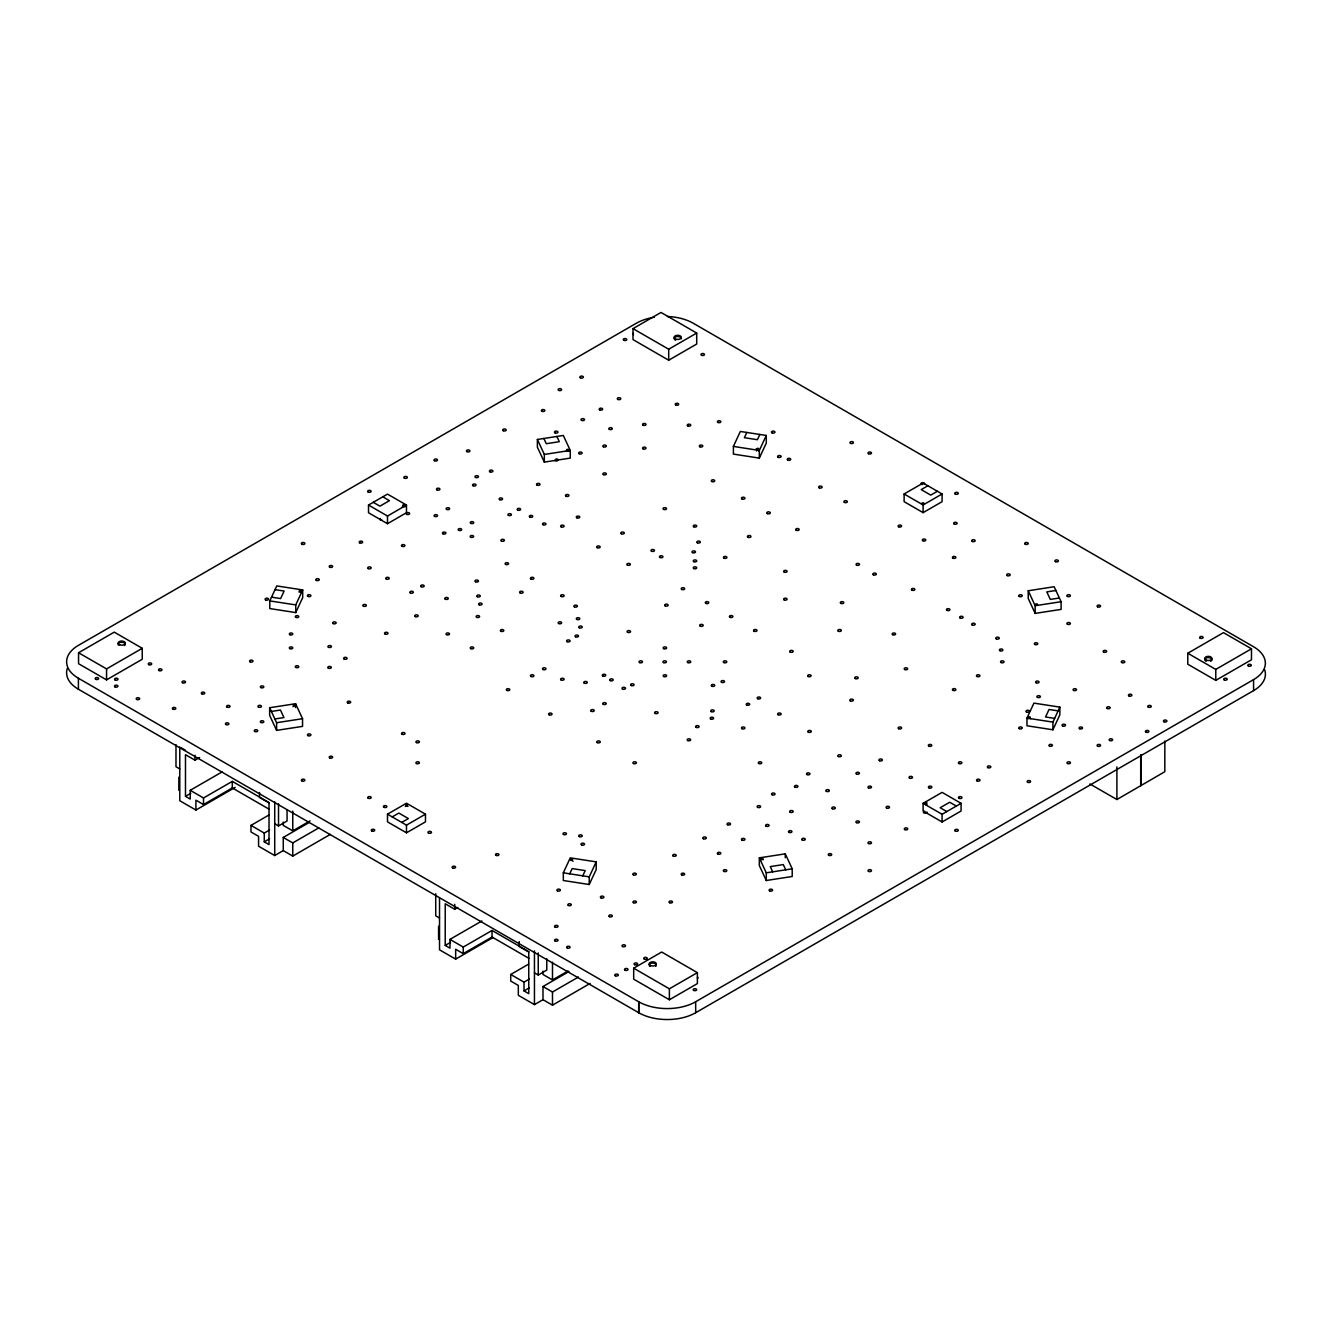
<?xml version="1.0" encoding="UTF-8"?>
<svg xmlns="http://www.w3.org/2000/svg" width="1332" height="1332" viewBox="0 0 1332 1332"><rect width="100%" height="100%" fill="white"/><g stroke="black" fill="none" stroke-linecap="round" stroke-linejoin="round"><path stroke-width="1.5" d="M404.811 506.876C399.051 504.179 407.958 504.145 402.231 506.926M405.311 806.493C411.421 803.995 401.814 804.045 407.992 806.459M1028.121 718.714C1034.381 716.2 1024.574 716.25 1030.802 718.664M269.797 600.899L276.756 585.93L302.697 589.943L302.697 597.618L295.737 612.587L269.797 608.574L269.797 600.899L295.737 604.911L302.697 589.943M733.399 446.42L740.342 431.451L766.283 435.464L766.283 443.14L759.323 458.108L733.399 454.095L733.399 446.42L759.323 450.432L766.283 435.464M746.819 432.45L744.388 437.695L757.409 439.71L759.839 434.465M563.319 872.826L570.263 857.858L596.203 861.871L596.203 869.546L589.243 884.515L563.319 880.502L563.319 872.826L589.243 876.839L596.203 861.871M569.746 873.825L572.177 868.581L585.198 870.595L582.767 875.84M1026.972 718.098L1033.932 703.113L1059.856 707.125L1059.856 714.801L1052.913 729.786L1026.972 725.774L1026.972 718.098L1052.913 722.111L1059.856 707.125M292.94 706.609C299.45 704.378 289.094 704.428 295.538 706.576M758.874 450.899L758.075 449.733L756.543 450.932M573.076 861.205C567.549 858.441 576.24 858.341 570.712 860.455M927.255 805.144L925.107 804.245M299.017 592.057C305.511 590.076 294.955 590.109 301.348 592.007M566.416 450.832C572.677 448.851 562.387 448.867 568.881 450.965M1035.314 605.361C1041.774 603.379 1031.351 603.463 1037.645 605.327M760.805 859.806C767.199 857.875 756.776 857.841 763.136 859.756M633 328.638L661.005 312.454L696.703 333.067L696.703 344.039L668.697 360.206L633 339.593L633 328.638L668.697 349.234L696.703 333.067M78.555 652.747L114.252 632.134L142.241 648.301L142.241 659.257L106.56 679.869L78.555 663.702L78.555 652.747L106.56 668.914L142.241 648.301M368.514 505.061L387.495 494.105L406.476 505.061L406.476 512.737L387.495 523.709L368.514 512.737L368.514 505.061L387.495 516.033L406.476 505.061M222.161 771.877L190.226 790.309L190.226 799.083L185.481 796.336L185.481 754.695L194.971 760.172L199.617 757.492M185.481 796.336L190.809 793.273M190.226 790.309L203.513 797.985L232.301 781.368L269.214 802.68M179.787 747.019L179.787 800.732L195.921 810.039L195.921 800.182L203.513 804.561L232.301 787.945L269.147 809.223M195.921 810.039L235.148 787.395M330.403 834.348L292.757 856.093L283.266 850.599L274.725 855.544L258.575 846.22L258.575 836.346L250.982 831.967L250.982 825.39L268.981 815.001M250.982 825.39L264.269 833.066L269.597 829.986M274.725 823.742L278.521 825.94L287.063 821.012L287.063 809.739M264.269 833.066L264.269 841.841L269.597 838.76M283.266 822.11L283.266 825.39L292.757 830.868L310.073 820.878M283.266 850.599L283.266 837.445L309.224 822.46M283.266 837.445L292.757 842.923L318.714 827.938M904.112 493.989L923.109 483.033L942.09 493.989L942.09 501.665L923.109 512.637L904.112 501.665L904.112 493.989L923.109 504.961L942.09 493.989M927.855 485.78L921.211 489.61L930.735 495.121L937.378 491.275M387.495 814.185L406.476 803.229L425.474 814.185L425.474 821.861L406.476 832.816L387.495 821.861L387.495 814.185L406.476 825.157L425.474 814.185M392.207 816.899L398.851 813.069L408.375 818.581L401.731 822.41M481.884 920.961L449.966 939.393L449.966 948.168L445.221 945.42L445.221 903.762L454.712 909.257L457.808 907.458M445.221 945.42L450.532 942.357M449.966 939.393L463.253 947.069L492.041 930.452L528.954 951.764M439.527 898.084L439.527 949.816L455.661 959.123L455.661 949.266L463.253 953.645L492.041 937.029L528.887 958.307M455.661 959.123L493.106 937.512M590.143 983.416L552.497 1005.161L542.99 999.683L534.448 1004.611L518.315 995.304L518.315 985.43L510.722 981.051L510.722 974.475L528.704 964.085M510.722 974.475L524.009 982.15L529.337 979.07M534.448 972.826L538.245 975.024L546.786 970.079L546.786 958.807M524.009 982.15L524.009 990.908L529.337 987.844M542.99 971.178L542.99 974.475L552.497 979.952L568.065 970.961M542.99 999.683L542.99 986.529L568.964 971.544M542.99 986.529L552.497 992.007L578.454 977.022M633.682 968.197L661.688 952.03L697.385 972.643L697.385 983.599L669.38 999.766L633.682 979.17L633.682 968.197L669.38 988.81L697.385 972.643M923.109 803.329L942.09 792.374L961.071 803.329L961.071 811.005L942.09 821.977L923.109 811.005L923.109 803.329L942.09 814.302L961.071 803.329M1187.778 653.246L1223.475 632.633L1251.481 648.801L1251.481 659.773L1215.783 680.369L1187.778 664.202L1187.778 653.246L1215.783 669.413L1251.481 648.801M67.366 668.248A40.276 23.26 0 0 0 78.405 689.227L638.727 1012.72A40.276 23.26 0 0 0 695.687 1012.72L695.654 1001.747L1253.562 679.636A40.276 23.26 0 0 0 1253.595 646.769L693.273 323.26A40.276 23.26 0 0 0 667.432 316.5M1264.634 669.63A40.276 23.26 0 0 1 1253.595 690.609L695.687 1012.72M1089.892 783.949L1116.899 799.533L1164.834 771.694L1164.834 741.092M922.227 504.112C927.954 502.347 917.715 502.647 923.859 504.212M537.379 439.477L563.319 435.464L570.263 450.432L570.263 458.108L544.322 462.121L537.379 447.152L537.379 439.477L544.322 454.445L544.322 462.121M544.322 454.445L570.263 450.432M269.647 707.725L295.587 703.712L302.547 718.697L302.547 726.373L276.606 730.386L269.647 715.401L269.647 707.725L276.606 722.71L276.606 730.386M1028.221 590.759L1054.145 586.746L1061.104 601.714L1061.104 609.39L1035.164 613.403L1028.221 598.434L1028.221 590.759L1035.164 605.727L1035.164 613.403M271.378 711.455L280.453 710.039L283.949 717.565L274.858 718.964M1055.893 590.492L1046.802 591.891L1050.299 599.417L1059.373 598.001M276.606 722.71L302.547 718.697M1035.164 605.727L1061.104 601.714M759.323 857.858L785.264 853.845L792.207 868.814L792.207 876.489L766.283 880.502L759.323 865.534L759.323 857.858L766.283 872.826L766.283 880.502M766.283 872.826L792.207 868.814M275.025 589.643L284.099 591.042L280.619 598.567L271.545 597.152M1058.124 710.872L1049.05 709.473L1045.553 716.982L1054.628 718.398M1253.562 679.636L1253.595 690.609M956.326 806.076L949.683 802.247L940.159 807.741L946.802 811.571M382.784 496.819L389.427 500.666L379.903 506.16L373.26 502.33M695.654 1001.747L695.687 1001.764A40.276 23.26 0 0 1 638.727 1001.764L78.405 678.254A40.276 23.26 0 0 1 78.405 645.371L636.313 323.26A40.276 23.26 0 0 1 654.378 317.249M181.202 747.835L185.481 750.299M439.527 918.014L435.731 915.833L435.731 893.722M179.787 768.93L175.99 766.749L175.99 744.638M524.009 990.908L528.754 993.655L528.754 951.997L519.264 946.519L519.264 941.591M264.269 841.841L269.014 844.571L269.014 802.913L259.524 797.435L259.524 792.507M785.73 869.829L783.299 864.585L770.279 866.599L772.71 871.844M556.876 436.463L559.307 441.691L546.287 443.706L543.856 438.461M1215.783 669.413L1215.783 680.369M1141.008 755.028L1141.008 785.614M1140.708 755.011L1140.708 785.614M1116.899 766.899L1116.899 799.533M1052.913 722.111L1052.913 729.786M942.09 814.302L942.09 821.977M923.109 504.961L923.109 512.637M785.264 853.845L785.264 857.691M759.323 450.432L759.323 458.108M669.38 988.81L669.38 999.766M668.697 349.234L668.697 360.206M589.243 876.839L589.243 884.515M552.497 962.187L552.497 979.952M552.497 992.007L552.497 1005.161M538.245 952.913L538.245 975.024M534.448 950.898L534.448 1004.611M492.041 930.452L492.041 937.029M463.253 947.069L463.253 953.645M454.712 904.311L454.712 909.257M438.578 926.239L438.578 939.393M406.476 825.157L406.476 832.816M387.495 516.033L387.495 523.709M295.737 604.911L295.737 612.587M295.587 703.712L295.587 707.558M292.757 811.138L292.757 830.868M292.757 842.923L292.757 856.093M278.521 803.829L278.521 825.94M274.725 801.831L274.725 855.544M232.301 781.368L232.301 787.945M203.513 797.985L203.513 804.561M194.971 755.244L194.971 760.172M178.838 777.155L178.838 790.309M106.56 668.914L106.56 679.869M78.405 678.254L78.405 689.227M633.466 334.665A1.748 1.016 0 0 1 633.466 333.25M555.927 458.991A1.748 1.016 0 0 1 558.075 459.707A1.748 1.016 0 0 1 556.826 460.939A1.748 1.016 0 0 1 554.695 460.223M697.452 977.139A1.748 1.016 0 0 1 697.452 978.554M381.968 520.129A1.748 1.016 0 0 1 380.286 518.448M922.377 484.615A1.748 1.016 0 0 1 921.244 483.216A1.748 1.016 0 0 1 923.825 482.817A1.748 1.016 0 0 1 924.058 484.348M926.872 811.954A1.748 1.016 0 0 1 925.64 813.186A1.748 1.016 0 0 1 923.509 812.47A1.748 1.016 0 0 1 924.741 811.238M1211.67 660.406A3.58 2.065 0 0 1 1210.555 661.271M1206.193 661.305A3.58 2.065 0 0 1 1206.925 657.742A3.58 2.065 0 0 1 1211.904 659.889M675.54 340.226A3.58 2.065 0 0 1 674.874 339.86M674.142 338.877A3.58 2.065 0 0 1 677.638 336.497A3.58 2.065 0 0 1 681.251 338.811M118.398 645.138A3.58 2.065 0 0 1 122.111 642.257A3.58 2.065 0 0 1 124.559 645.554M656.027 965.883A3.58 2.065 0 0 1 655.577 966.349M649.883 966.383A3.58 2.065 0 0 1 649.4 965.916M649.134 964.868A3.58 2.065 0 0 1 652.647 963.036A3.58 2.065 0 0 1 656.243 964.818M756.393 448.817C758.507 451.998 760.056 446.453 756.393 448.817M924.774 803.063C926.889 806.243 928.437 800.698 924.774 803.063M638.727 1012.72L638.727 1001.764L638.694 1012.703M700.199 626.09A1.748 1.016 0 0 0 703.13 625.64A1.748 1.016 0 0 0 700.982 624.392A1.748 1.016 0 0 0 700.199 626.09M627.588 632.284A1.748 1.016 0 0 0 630.502 631.834A1.748 1.016 0 0 0 628.371 630.585A1.748 1.016 0 0 0 627.588 632.284M721.561 682.267A1.748 1.016 0 0 0 724.491 681.817A1.748 1.016 0 0 0 722.344 680.585A1.748 1.016 0 0 0 721.561 682.267M114.952 686.862A1.748 1.016 0 0 0 117.865 686.413A1.748 1.016 0 0 0 115.734 685.181A1.748 1.016 0 0 0 114.952 686.862M644.288 959.04A1.748 1.016 0 0 0 647.202 958.59A1.748 1.016 0 0 0 645.071 957.358A1.748 1.016 0 0 0 644.288 959.04M1128.92 695.903A1.748 1.016 0 0 0 1131.834 695.454A1.748 1.016 0 0 0 1129.703 694.222A1.748 1.016 0 0 0 1128.92 695.903M580.402 377.805A1.748 1.016 0 0 0 583.316 377.356A1.748 1.016 0 0 0 581.185 376.107A1.748 1.016 0 0 0 580.402 377.805M574.425 606.843A1.748 1.016 0 0 0 577.339 606.393A1.748 1.016 0 0 0 575.208 605.161A1.748 1.016 0 0 0 574.425 606.843M254.778 731.435A1.748 1.016 0 0 0 257.709 730.968A1.748 1.016 0 0 0 255.561 729.736A1.748 1.016 0 0 0 254.778 731.435M568.348 905.444A1.748 1.016 0 0 0 571.262 904.994A1.748 1.016 0 0 0 569.13 903.762A1.748 1.016 0 0 0 568.348 905.444M659.956 557.459A1.748 1.016 0 0 0 662.87 557.009A1.748 1.016 0 0 0 660.739 555.777A1.748 1.016 0 0 0 659.956 557.459M172.86 709.123A1.748 1.016 0 0 0 175.774 708.674A1.748 1.016 0 0 0 173.643 707.442A1.748 1.016 0 0 0 172.86 709.123M148.734 664.618A1.748 1.016 0 0 0 151.665 664.168A1.748 1.016 0 0 0 149.517 662.936A1.748 1.016 0 0 0 148.734 664.618M115.035 679.903A1.748 1.016 0 0 0 117.965 679.453A1.748 1.016 0 0 0 115.817 678.221A1.748 1.016 0 0 0 115.035 679.903M95.671 679.253A1.748 1.016 0 0 0 98.601 678.804A1.748 1.016 0 0 0 96.453 677.555A1.748 1.016 0 0 0 95.671 679.253M158.991 670.529A1.748 1.016 0 0 0 161.921 670.079A1.748 1.016 0 0 0 159.773 668.847A1.748 1.016 0 0 0 158.991 670.529M295.787 667.415A1.748 1.016 0 0 0 298.718 666.966A1.748 1.016 0 0 0 296.57 665.717A1.748 1.016 0 0 0 295.787 667.415M307.942 735.597A1.748 1.016 0 0 0 310.856 735.147A1.748 1.016 0 0 0 308.724 733.899A1.748 1.016 0 0 0 307.942 735.597M329.687 757.891A1.748 1.016 0 0 0 332.6 757.442A1.748 1.016 0 0 0 330.469 756.21A1.748 1.016 0 0 0 329.687 757.891M368.231 798.234A1.748 1.016 0 0 0 371.145 797.785A1.748 1.016 0 0 0 369.014 796.553A1.748 1.016 0 0 0 368.231 798.234M260.856 722.443A1.748 1.016 0 0 0 263.769 721.994A1.748 1.016 0 0 0 261.638 720.745A1.748 1.016 0 0 0 260.856 722.443M301.865 780.868A1.748 1.016 0 0 0 304.795 780.419A1.748 1.016 0 0 0 302.647 779.187A1.748 1.016 0 0 0 301.865 780.868M371.745 830.952A1.748 1.016 0 0 0 374.658 830.502A1.748 1.016 0 0 0 372.527 829.27A1.748 1.016 0 0 0 371.745 830.952M383.882 807.275A1.748 1.016 0 0 0 386.813 806.826A1.748 1.016 0 0 0 384.665 805.594A1.748 1.016 0 0 0 383.882 807.275M428.504 833.049A1.748 1.016 0 0 0 431.435 832.583A1.748 1.016 0 0 0 429.287 831.351A1.748 1.016 0 0 0 428.504 833.049M452.614 867.898A1.748 1.016 0 0 0 455.544 867.448A1.748 1.016 0 0 0 453.396 866.216A1.748 1.016 0 0 0 452.614 867.898M496.003 855.344A1.748 1.016 0 0 0 498.917 854.894A1.748 1.016 0 0 0 496.786 853.662A1.748 1.016 0 0 0 496.003 855.344M557.425 890.808A1.748 1.016 0 0 0 560.339 890.359A1.748 1.016 0 0 0 558.208 889.127A1.748 1.016 0 0 0 557.425 890.808M633.366 874.808A1.748 1.016 0 0 0 636.296 874.358A1.748 1.016 0 0 0 634.149 873.126A1.748 1.016 0 0 0 633.366 874.808M669.546 902.696A1.748 1.016 0 0 0 672.46 902.247A1.748 1.016 0 0 0 670.329 901.015A1.748 1.016 0 0 0 669.546 902.696M681.684 874.858A1.748 1.016 0 0 0 684.615 874.408A1.748 1.016 0 0 0 682.467 873.176A1.748 1.016 0 0 0 681.684 874.858M723.842 871.361A1.748 1.016 0 0 0 726.756 870.895A1.748 1.016 0 0 0 724.625 869.663A1.748 1.016 0 0 0 723.842 871.361M769.596 890.858A1.748 1.016 0 0 0 772.527 890.409A1.748 1.016 0 0 0 770.379 889.177A1.748 1.016 0 0 0 769.596 890.858M828.737 855.294A1.748 1.016 0 0 0 831.668 854.844A1.748 1.016 0 0 0 829.52 853.612A1.748 1.016 0 0 0 828.737 855.294M868.514 843.506A1.748 1.016 0 0 0 871.444 843.056A1.748 1.016 0 0 0 869.297 841.824A1.748 1.016 0 0 0 868.514 843.506M868.514 871.361A1.748 1.016 0 0 0 871.444 870.895A1.748 1.016 0 0 0 869.297 869.663A1.748 1.016 0 0 0 868.514 871.361M904.778 829.586A1.748 1.016 0 0 0 907.708 829.137A1.748 1.016 0 0 0 905.56 827.905A1.748 1.016 0 0 0 904.778 829.586M955.294 831.018A1.748 1.016 0 0 0 958.207 830.569A1.748 1.016 0 0 0 956.076 829.337A1.748 1.016 0 0 0 955.294 831.018M977.022 780.868A1.748 1.016 0 0 0 979.952 780.419A1.748 1.016 0 0 0 977.805 779.187A1.748 1.016 0 0 0 977.022 780.868M1027.621 782.234A1.748 1.016 0 0 0 1030.552 781.784A1.748 1.016 0 0 0 1028.404 780.552A1.748 1.016 0 0 0 1027.621 782.234M987.844 767.598A1.748 1.016 0 0 0 990.775 767.149A1.748 1.016 0 0 0 988.627 765.917A1.748 1.016 0 0 0 987.844 767.598M928.904 787.828A1.748 1.016 0 0 0 931.817 787.379A1.748 1.016 0 0 0 929.686 786.146A1.748 1.016 0 0 0 928.904 787.828M1019.28 728.637A1.748 1.016 0 0 0 1022.193 728.188A1.748 1.016 0 0 0 1020.062 726.939A1.748 1.016 0 0 0 1019.28 728.637M1026.489 711.971A1.748 1.016 0 0 0 1029.403 711.521A1.748 1.016 0 0 0 1027.272 710.289A1.748 1.016 0 0 0 1026.489 711.971M1062.553 725.89A1.748 1.016 0 0 0 1065.483 725.441A1.748 1.016 0 0 0 1063.336 724.208A1.748 1.016 0 0 0 1062.553 725.89M1037.412 697.335A1.748 1.016 0 0 0 1040.325 696.886A1.748 1.016 0 0 0 1038.194 695.654A1.748 1.016 0 0 0 1037.412 697.335M1036.08 682.75A1.748 1.016 0 0 0 1038.993 682.3A1.748 1.016 0 0 0 1036.862 681.068A1.748 1.016 0 0 0 1036.08 682.75M1145.92 732.134A1.748 1.016 0 0 0 1148.833 731.684A1.748 1.016 0 0 0 1146.702 730.452A1.748 1.016 0 0 0 1145.92 732.134M1163.952 721.728A1.748 1.016 0 0 0 1166.865 721.278A1.748 1.016 0 0 0 1164.734 720.046A1.748 1.016 0 0 0 1163.952 721.728M1148.284 707.092A1.748 1.016 0 0 0 1151.198 706.643A1.748 1.016 0 0 0 1149.066 705.411A1.748 1.016 0 0 0 1148.284 707.092M1073.575 690.376A1.748 1.016 0 0 0 1076.489 689.926A1.748 1.016 0 0 0 1074.358 688.694A1.748 1.016 0 0 0 1073.575 690.376M1121.794 662.537A1.748 1.016 0 0 0 1124.724 662.087A1.748 1.016 0 0 0 1122.576 660.838A1.748 1.016 0 0 0 1121.794 662.537M1103.662 652.064A1.748 1.016 0 0 0 1106.592 651.614A1.748 1.016 0 0 0 1104.444 650.382A1.748 1.016 0 0 0 1103.662 652.064M1034.847 644.438A1.748 1.016 0 0 0 1037.761 643.989A1.748 1.016 0 0 0 1035.63 642.757A1.748 1.016 0 0 0 1034.847 644.438M1200.115 638.145A1.748 1.016 0 0 0 1203.046 637.695A1.748 1.016 0 0 0 1200.898 636.463A1.748 1.016 0 0 0 1200.115 638.145M1067.398 624.225A1.748 1.016 0 0 0 1070.329 623.776A1.748 1.016 0 0 0 1068.181 622.543A1.748 1.016 0 0 0 1067.398 624.225M1097.585 606.793A1.748 1.016 0 0 0 1100.515 606.343A1.748 1.016 0 0 0 1098.367 605.111A1.748 1.016 0 0 0 1097.585 606.793M1067.398 596.386A1.748 1.016 0 0 0 1070.329 595.92A1.748 1.016 0 0 0 1068.181 594.688A1.748 1.016 0 0 0 1067.398 596.386M1019.28 596.436A1.748 1.016 0 0 0 1022.193 595.987A1.748 1.016 0 0 0 1020.062 594.755A1.748 1.016 0 0 0 1019.28 596.436M1007.208 575.557A1.748 1.016 0 0 0 1010.139 575.091A1.748 1.016 0 0 0 1007.991 573.859A1.748 1.016 0 0 0 1007.208 575.557M1025.257 544.205A1.748 1.016 0 0 0 1028.171 543.756A1.748 1.016 0 0 0 1026.04 542.507A1.748 1.016 0 0 0 1025.257 544.205M1055.444 561.638A1.748 1.016 0 0 0 1058.357 561.172A1.748 1.016 0 0 0 1056.226 559.94A1.748 1.016 0 0 0 1055.444 561.638M955.294 494.055A1.748 1.016 0 0 0 958.207 493.606A1.748 1.016 0 0 0 956.076 492.357A1.748 1.016 0 0 0 955.294 494.055M898.617 526.773A1.748 1.016 0 0 0 901.531 526.323A1.748 1.016 0 0 0 899.4 525.091A1.748 1.016 0 0 0 898.617 526.773M922.826 540.742A1.748 1.016 0 0 0 925.74 540.293A1.748 1.016 0 0 0 923.609 539.06A1.748 1.016 0 0 0 922.826 540.742M952.913 558.125A1.748 1.016 0 0 0 955.827 557.675A1.748 1.016 0 0 0 953.695 556.443A1.748 1.016 0 0 0 952.913 558.125M778.138 457.226A1.748 1.016 0 0 0 781.068 456.759A1.748 1.016 0 0 0 778.92 455.527A1.748 1.016 0 0 0 778.138 457.226M868.514 453.713A1.748 1.016 0 0 0 871.444 453.263A1.748 1.016 0 0 0 869.297 452.031A1.748 1.016 0 0 0 868.514 453.713M850.482 443.29A1.748 1.016 0 0 0 853.396 442.84A1.748 1.016 0 0 0 851.265 441.608A1.748 1.016 0 0 0 850.482 443.29M787.728 460.006A1.748 1.016 0 0 0 790.659 459.557A1.748 1.016 0 0 0 788.511 458.325A1.748 1.016 0 0 0 787.728 460.006M699.816 446.753A1.748 1.016 0 0 0 702.747 446.303A1.748 1.016 0 0 0 700.599 445.071A1.748 1.016 0 0 0 699.816 446.753M771.977 432.833A1.748 1.016 0 0 0 774.891 432.384A1.748 1.016 0 0 0 772.76 431.135A1.748 1.016 0 0 0 771.977 432.833M717.865 422.411A1.748 1.016 0 0 0 720.779 421.961A1.748 1.016 0 0 0 718.647 420.729A1.748 1.016 0 0 0 717.865 422.411M643.056 448.834A1.748 1.016 0 0 0 645.97 448.385A1.748 1.016 0 0 0 643.839 447.152A1.748 1.016 0 0 0 643.056 448.834M643.056 425.158A1.748 1.016 0 0 0 645.97 424.708A1.748 1.016 0 0 0 643.839 423.476A1.748 1.016 0 0 0 643.056 425.158M687.762 425.874A1.748 1.016 0 0 0 690.692 425.424A1.748 1.016 0 0 0 688.544 424.175A1.748 1.016 0 0 0 687.762 425.874M675.707 404.978A1.748 1.016 0 0 0 678.637 404.528A1.748 1.016 0 0 0 676.49 403.296A1.748 1.016 0 0 0 675.707 404.978M623.776 340.259A1.748 1.016 0 0 0 626.706 339.81A1.748 1.016 0 0 0 624.558 338.578A1.748 1.016 0 0 0 623.776 340.259M617.798 399.4A1.748 1.016 0 0 0 620.729 398.951A1.748 1.016 0 0 0 618.581 397.702A1.748 1.016 0 0 0 617.798 399.4M599.666 409.856A1.748 1.016 0 0 0 602.597 409.407A1.748 1.016 0 0 0 600.449 408.175A1.748 1.016 0 0 0 599.666 409.856M581.535 420.329A1.748 1.016 0 0 0 584.465 419.88A1.748 1.016 0 0 0 582.317 418.648A1.748 1.016 0 0 0 581.535 420.329M609.357 429.37A1.748 1.016 0 0 0 612.27 428.921A1.748 1.016 0 0 0 610.139 427.689A1.748 1.016 0 0 0 609.357 429.37M554.961 432.833A1.748 1.016 0 0 0 557.875 432.384A1.748 1.016 0 0 0 555.744 431.135A1.748 1.016 0 0 0 554.961 432.833M603.379 446.753A1.748 1.016 0 0 0 606.293 446.303A1.748 1.016 0 0 0 604.162 445.071A1.748 1.016 0 0 0 603.379 446.753M579.17 453.713A1.748 1.016 0 0 0 582.084 453.263A1.748 1.016 0 0 0 579.953 452.031A1.748 1.016 0 0 0 579.17 453.713M475.507 477.389A1.748 1.016 0 0 0 478.421 476.939A1.748 1.016 0 0 0 476.273 475.707A1.748 1.016 0 0 0 475.507 477.389M489.926 471.794A1.748 1.016 0 0 0 492.857 471.345A1.748 1.016 0 0 0 490.709 470.113A1.748 1.016 0 0 0 489.926 471.794M466.949 451.631A1.748 1.016 0 0 0 469.88 451.182A1.748 1.016 0 0 0 467.732 449.95A1.748 1.016 0 0 0 466.949 451.631M503.213 430.686A1.748 1.016 0 0 0 506.143 430.236A1.748 1.016 0 0 0 503.995 429.004A1.748 1.016 0 0 0 503.213 430.686M473.027 485.714A1.748 1.016 0 0 0 475.957 485.264A1.748 1.016 0 0 0 473.809 484.032A1.748 1.016 0 0 0 473.027 485.714M499.617 499.633A1.748 1.016 0 0 0 502.53 499.184A1.748 1.016 0 0 0 500.399 497.952A1.748 1.016 0 0 0 499.617 499.633M517.649 510.056A1.748 1.016 0 0 0 520.562 509.607A1.748 1.016 0 0 0 518.431 508.374A1.748 1.016 0 0 0 517.649 510.056M603.379 474.592A1.748 1.016 0 0 0 606.293 474.142A1.748 1.016 0 0 0 604.162 472.91A1.748 1.016 0 0 0 603.379 474.592M565.967 496.187A1.748 1.016 0 0 0 568.897 495.737A1.748 1.016 0 0 0 566.749 494.505A1.748 1.016 0 0 0 565.967 496.187M537.012 485.064A1.748 1.016 0 0 0 539.943 484.615A1.748 1.016 0 0 0 537.795 483.383A1.748 1.016 0 0 0 537.012 485.064M436.963 489.893A1.748 1.016 0 0 0 439.876 489.427A1.748 1.016 0 0 0 437.745 488.195A1.748 1.016 0 0 0 436.963 489.893M368.132 492.024A1.748 1.016 0 0 0 371.045 491.575A1.748 1.016 0 0 0 368.914 490.343A1.748 1.016 0 0 0 368.132 492.024M404.395 478.105A1.748 1.016 0 0 0 407.309 477.655A1.748 1.016 0 0 0 405.178 476.423A1.748 1.016 0 0 0 404.395 478.105M434.482 460.722A1.748 1.016 0 0 0 437.412 460.273A1.748 1.016 0 0 0 435.264 459.041A1.748 1.016 0 0 0 434.482 460.722M301.865 544.205A1.748 1.016 0 0 0 304.795 543.756A1.748 1.016 0 0 0 302.647 542.507A1.748 1.016 0 0 0 301.865 544.205M329.687 567.166A1.748 1.016 0 0 0 332.6 566.716A1.748 1.016 0 0 0 330.469 565.484A1.748 1.016 0 0 0 329.687 567.166M316.3 580.369A1.748 1.016 0 0 0 319.214 579.92A1.748 1.016 0 0 0 317.083 578.687A1.748 1.016 0 0 0 316.3 580.369M307.942 596.386A1.748 1.016 0 0 0 310.856 595.92A1.748 1.016 0 0 0 308.724 594.688A1.748 1.016 0 0 0 307.942 596.386M265.601 599.883A1.748 1.016 0 0 0 268.531 599.433A1.748 1.016 0 0 0 266.383 598.201A1.748 1.016 0 0 0 265.601 599.883M295.787 617.315A1.748 1.016 0 0 0 298.718 616.866A1.748 1.016 0 0 0 296.57 615.634A1.748 1.016 0 0 0 295.787 617.315M289.81 634.681A1.748 1.016 0 0 0 292.724 634.232A1.748 1.016 0 0 0 290.592 633A1.748 1.016 0 0 0 289.81 634.681M289.81 648.617A1.748 1.016 0 0 0 292.724 648.151A1.748 1.016 0 0 0 290.592 646.919A1.748 1.016 0 0 0 289.81 648.617M250.033 661.821A1.748 1.016 0 0 0 252.947 661.371A1.748 1.016 0 0 0 250.816 660.139A1.748 1.016 0 0 0 250.033 661.821M505.594 564.368A1.748 1.016 0 0 0 508.508 563.919A1.748 1.016 0 0 0 506.376 562.687A1.748 1.016 0 0 0 505.594 564.368M475.507 581.751A1.748 1.016 0 0 0 478.421 581.285A1.748 1.016 0 0 0 476.273 580.053A1.748 1.016 0 0 0 475.507 581.751M501.415 541.025A1.748 1.016 0 0 0 504.328 540.576A1.748 1.016 0 0 0 502.197 539.343A1.748 1.016 0 0 0 501.415 541.025M520.113 592.923A1.748 1.016 0 0 0 523.043 592.474A1.748 1.016 0 0 0 520.895 591.242A1.748 1.016 0 0 0 520.113 592.923M558.657 623.509A1.748 1.016 0 0 0 561.588 623.06A1.748 1.016 0 0 0 559.44 621.828A1.748 1.016 0 0 0 558.657 623.509M663.469 662.537A1.748 1.016 0 0 0 666.383 662.087A1.748 1.016 0 0 0 664.252 660.838A1.748 1.016 0 0 0 663.469 662.537M639.543 662.537A1.748 1.016 0 0 0 642.457 662.087A1.748 1.016 0 0 0 640.326 660.838A1.748 1.016 0 0 0 639.543 662.537M663.652 676.456A1.748 1.016 0 0 0 666.583 676.007A1.748 1.016 0 0 0 664.435 674.775A1.748 1.016 0 0 0 663.652 676.456M687.762 662.537A1.748 1.016 0 0 0 690.692 662.087A1.748 1.016 0 0 0 688.544 660.838A1.748 1.016 0 0 0 687.762 662.537M663.652 648.617A1.748 1.016 0 0 0 666.583 648.151A1.748 1.016 0 0 0 664.435 646.919A1.748 1.016 0 0 0 663.652 648.617M723.842 662.537A1.748 1.016 0 0 0 726.756 662.087A1.748 1.016 0 0 0 724.625 660.838A1.748 1.016 0 0 0 723.842 662.537M757.642 698.701A1.748 1.016 0 0 0 760.555 698.251A1.748 1.016 0 0 0 758.424 697.019A1.748 1.016 0 0 0 757.642 698.701M746.719 705.011A1.748 1.016 0 0 0 749.633 704.561A1.748 1.016 0 0 0 747.502 703.329A1.748 1.016 0 0 0 746.719 705.011M710.639 718.93A1.748 1.016 0 0 0 713.569 718.481A1.748 1.016 0 0 0 711.421 717.249A1.748 1.016 0 0 0 710.639 718.93M741.974 728.687A1.748 1.016 0 0 0 744.888 728.238A1.748 1.016 0 0 0 742.757 727.006A1.748 1.016 0 0 0 741.974 728.687M696.12 727.322A1.748 1.016 0 0 0 699.05 726.872A1.748 1.016 0 0 0 696.902 725.624A1.748 1.016 0 0 0 696.12 727.322M655.111 713.403A1.748 1.016 0 0 0 658.025 712.936A1.748 1.016 0 0 0 655.893 711.704A1.748 1.016 0 0 0 655.111 713.403M603.279 704.295A1.748 1.016 0 0 0 606.193 703.845A1.748 1.016 0 0 0 604.062 702.613A1.748 1.016 0 0 0 603.279 704.295M561.122 679.969A1.748 1.016 0 0 0 564.052 679.503A1.748 1.016 0 0 0 561.904 678.271A1.748 1.016 0 0 0 561.122 679.969M542.99 669.497A1.748 1.016 0 0 0 545.92 669.047A1.748 1.016 0 0 0 543.772 667.815A1.748 1.016 0 0 0 542.99 669.497M506.826 690.376A1.748 1.016 0 0 0 509.74 689.926A1.748 1.016 0 0 0 507.609 688.694A1.748 1.016 0 0 0 506.826 690.376M549.067 714.768A1.748 1.016 0 0 0 551.997 714.318A1.748 1.016 0 0 0 549.85 713.086A1.748 1.016 0 0 0 549.067 714.768M597.302 742.607A1.748 1.016 0 0 0 600.216 742.157A1.748 1.016 0 0 0 598.085 740.925A1.748 1.016 0 0 0 597.302 742.607M633.466 763.486A1.748 1.016 0 0 0 636.38 763.036A1.748 1.016 0 0 0 634.248 761.804A1.748 1.016 0 0 0 633.466 763.486M954.145 523.976A1.748 1.016 0 0 0 957.075 523.526A1.748 1.016 0 0 0 954.927 522.294A1.748 1.016 0 0 0 954.145 523.976M972.193 541.408A1.748 1.016 0 0 0 975.107 540.958A1.748 1.016 0 0 0 972.976 539.726A1.748 1.016 0 0 0 972.193 541.408M681.684 589.41A1.748 1.016 0 0 0 684.615 588.96A1.748 1.016 0 0 0 682.467 587.728A1.748 1.016 0 0 0 681.684 589.41M790.192 652.064A1.748 1.016 0 0 0 793.123 651.614A1.748 1.016 0 0 0 790.975 650.382A1.748 1.016 0 0 0 790.192 652.064M808.141 676.456A1.748 1.016 0 0 0 811.055 676.007A1.748 1.016 0 0 0 808.924 674.775A1.748 1.016 0 0 0 808.141 676.456M850.382 700.848A1.748 1.016 0 0 0 853.312 700.399A1.748 1.016 0 0 0 851.165 699.15A1.748 1.016 0 0 0 850.382 700.848M778.138 714.718A1.748 1.016 0 0 0 781.068 714.252A1.748 1.016 0 0 0 778.92 713.02A1.748 1.016 0 0 0 778.138 714.718M808.324 732.134A1.748 1.016 0 0 0 811.255 731.684A1.748 1.016 0 0 0 809.107 730.452A1.748 1.016 0 0 0 808.324 732.134M1001.048 662.537A1.748 1.016 0 0 0 1003.962 662.087A1.748 1.016 0 0 0 1001.831 660.838A1.748 1.016 0 0 0 1001.048 662.537M976.939 676.456A1.748 1.016 0 0 0 979.853 676.007A1.748 1.016 0 0 0 977.721 674.775A1.748 1.016 0 0 0 976.939 676.456M952.913 690.326A1.748 1.016 0 0 0 955.827 689.876A1.748 1.016 0 0 0 953.695 688.627A1.748 1.016 0 0 0 952.913 690.326M1049.466 746.053A1.748 1.016 0 0 0 1052.38 745.604A1.748 1.016 0 0 0 1050.249 744.372A1.748 1.016 0 0 0 1049.466 746.053M1079.553 728.687A1.748 1.016 0 0 0 1082.466 728.238A1.748 1.016 0 0 0 1080.335 727.006A1.748 1.016 0 0 0 1079.553 728.687M1097.585 746.12A1.748 1.016 0 0 0 1100.515 745.67A1.748 1.016 0 0 0 1098.367 744.438A1.748 1.016 0 0 0 1097.585 746.12M1067.498 763.486A1.748 1.016 0 0 0 1070.412 763.036A1.748 1.016 0 0 0 1068.281 761.804A1.748 1.016 0 0 0 1067.498 763.486M958.99 798.301A1.748 1.016 0 0 0 961.904 797.835A1.748 1.016 0 0 0 959.773 796.603A1.748 1.016 0 0 0 958.99 798.301M898.617 728.687A1.748 1.016 0 0 0 901.531 728.238A1.748 1.016 0 0 0 899.4 727.006A1.748 1.016 0 0 0 898.617 728.687M928.804 746.12A1.748 1.016 0 0 0 931.717 745.67A1.748 1.016 0 0 0 929.586 744.438A1.748 1.016 0 0 0 928.804 746.12M958.89 763.486A1.748 1.016 0 0 0 961.821 763.036A1.748 1.016 0 0 0 959.673 761.804A1.748 1.016 0 0 0 958.89 763.486M879.436 760.689A1.748 1.016 0 0 0 882.35 760.239A1.748 1.016 0 0 0 880.219 759.007A1.748 1.016 0 0 0 879.436 760.689M909.523 778.071A1.748 1.016 0 0 0 912.453 777.622A1.748 1.016 0 0 0 910.305 776.389A1.748 1.016 0 0 0 909.523 778.071M838.327 756.476A1.748 1.016 0 0 0 841.258 756.027A1.748 1.016 0 0 0 839.11 754.794A1.748 1.016 0 0 0 838.327 756.476M807.009 774.558A1.748 1.016 0 0 0 809.923 774.108A1.748 1.016 0 0 0 807.791 772.876A1.748 1.016 0 0 0 807.009 774.558M772.061 794.738A1.748 1.016 0 0 0 774.991 794.272A1.748 1.016 0 0 0 772.843 793.04A1.748 1.016 0 0 0 772.061 794.738M868.514 787.828A1.748 1.016 0 0 0 871.444 787.379A1.748 1.016 0 0 0 869.297 786.146A1.748 1.016 0 0 0 868.514 787.828M832.35 808.707A1.748 1.016 0 0 0 835.264 808.258A1.748 1.016 0 0 0 833.133 807.025A1.748 1.016 0 0 0 832.35 808.707M788.96 832.333A1.748 1.016 0 0 0 791.891 831.884A1.748 1.016 0 0 0 789.743 830.652A1.748 1.016 0 0 0 788.96 832.333M579.254 836.546A1.748 1.016 0 0 0 582.184 836.096A1.748 1.016 0 0 0 580.036 834.864A1.748 1.016 0 0 0 579.254 836.546M416.45 742.557A1.748 1.016 0 0 0 419.364 742.107A1.748 1.016 0 0 0 417.232 740.875A1.748 1.016 0 0 0 416.45 742.557M416.45 763.486A1.748 1.016 0 0 0 419.364 763.036A1.748 1.016 0 0 0 417.232 761.804A1.748 1.016 0 0 0 416.45 763.486M819.147 487.795A1.748 1.016 0 0 0 822.077 487.346A1.748 1.016 0 0 0 819.929 486.113A1.748 1.016 0 0 0 819.147 487.795M844.405 502.38A1.748 1.016 0 0 0 847.318 501.931A1.748 1.016 0 0 0 845.187 500.699A1.748 1.016 0 0 0 844.405 502.38M711.788 481.501A1.748 1.016 0 0 0 714.701 481.052A1.748 1.016 0 0 0 712.57 479.82A1.748 1.016 0 0 0 711.788 481.501M767.315 513.569A1.748 1.016 0 0 0 770.246 513.103A1.748 1.016 0 0 0 768.098 511.871A1.748 1.016 0 0 0 767.315 513.569M796.186 530.219A1.748 1.016 0 0 0 799.1 529.77A1.748 1.016 0 0 0 796.969 528.538A1.748 1.016 0 0 0 796.186 530.219M723.942 558.125A1.748 1.016 0 0 0 726.856 557.675A1.748 1.016 0 0 0 724.725 556.443A1.748 1.016 0 0 0 723.942 558.125M747.951 537.246A1.748 1.016 0 0 0 750.882 536.796A1.748 1.016 0 0 0 748.734 535.547A1.748 1.016 0 0 0 747.951 537.246M856.559 565.084A1.748 1.016 0 0 0 859.473 564.635A1.748 1.016 0 0 0 857.342 563.403A1.748 1.016 0 0 0 856.559 565.084M873.359 574.791A1.748 1.016 0 0 0 876.273 574.325A1.748 1.016 0 0 0 874.142 573.093A1.748 1.016 0 0 0 873.359 574.791M911.904 590.126A1.748 1.016 0 0 0 914.818 589.676A1.748 1.016 0 0 0 912.686 588.444A1.748 1.016 0 0 0 911.904 590.126M946.935 610.356A1.748 1.016 0 0 0 949.849 609.906A1.748 1.016 0 0 0 947.718 608.674A1.748 1.016 0 0 0 946.935 610.356M972.193 624.941A1.748 1.016 0 0 0 975.107 624.475A1.748 1.016 0 0 0 972.976 623.243A1.748 1.016 0 0 0 972.193 624.941M784.132 572.044A1.748 1.016 0 0 0 787.045 571.595A1.748 1.016 0 0 0 784.914 570.362A1.748 1.016 0 0 0 784.132 572.044M840.792 603.346A1.748 1.016 0 0 0 843.722 602.88A1.748 1.016 0 0 0 841.574 601.648A1.748 1.016 0 0 0 840.792 603.346M892.64 634.681A1.748 1.016 0 0 0 895.554 634.232A1.748 1.016 0 0 0 893.422 633A1.748 1.016 0 0 0 892.64 634.681M784.132 599.883A1.748 1.016 0 0 0 787.045 599.433A1.748 1.016 0 0 0 784.914 598.201A1.748 1.016 0 0 0 784.132 599.883M838.327 631.185A1.748 1.016 0 0 0 841.258 630.735A1.748 1.016 0 0 0 839.11 629.503A1.748 1.016 0 0 0 838.327 631.185M904.694 669.497A1.748 1.016 0 0 0 907.608 669.047A1.748 1.016 0 0 0 905.477 667.815A1.748 1.016 0 0 0 904.694 669.497M561.122 596.436A1.748 1.016 0 0 0 564.052 595.987A1.748 1.016 0 0 0 561.904 594.755A1.748 1.016 0 0 0 561.122 596.436M530.935 579.004A1.748 1.016 0 0 0 533.866 578.554A1.748 1.016 0 0 0 531.718 577.322A1.748 1.016 0 0 0 530.935 579.004M445.304 599.167A1.748 1.016 0 0 0 448.235 598.717A1.748 1.016 0 0 0 446.087 597.485A1.748 1.016 0 0 0 445.304 599.167M415.218 616.55A1.748 1.016 0 0 0 418.131 616.1A1.748 1.016 0 0 0 416 614.868A1.748 1.016 0 0 0 415.218 616.55M385.031 633.982A1.748 1.016 0 0 0 387.945 633.533A1.748 1.016 0 0 0 385.814 632.284A1.748 1.016 0 0 0 385.031 633.982M344.106 659.024A1.748 1.016 0 0 0 347.036 658.574A1.748 1.016 0 0 0 344.888 657.342A1.748 1.016 0 0 0 344.106 659.024M328.355 668.131A1.748 1.016 0 0 0 331.268 667.665A1.748 1.016 0 0 0 329.137 666.433A1.748 1.016 0 0 0 328.355 668.131M328.455 647.235A1.748 1.016 0 0 0 331.368 646.786A1.748 1.016 0 0 0 329.237 645.554A1.748 1.016 0 0 0 328.455 647.235M333.2 623.559A1.748 1.016 0 0 0 336.114 623.11A1.748 1.016 0 0 0 333.982 621.878A1.748 1.016 0 0 0 333.2 623.559M363.386 606.127A1.748 1.016 0 0 0 366.3 605.677A1.748 1.016 0 0 0 364.169 604.445A1.748 1.016 0 0 0 363.386 606.127M410.373 592.923A1.748 1.016 0 0 0 413.303 592.474A1.748 1.016 0 0 0 411.155 591.242A1.748 1.016 0 0 0 410.373 592.923M258.491 707.042A1.748 1.016 0 0 0 261.405 706.593A1.748 1.016 0 0 0 259.274 705.344A1.748 1.016 0 0 0 258.491 707.042M225.924 724.525A1.748 1.016 0 0 0 228.838 724.075A1.748 1.016 0 0 0 226.706 722.843A1.748 1.016 0 0 0 225.924 724.525M182.534 682.7A1.748 1.016 0 0 0 185.464 682.25A1.748 1.016 0 0 0 183.316 681.018A1.748 1.016 0 0 0 182.534 682.7M555.044 940.958A1.748 1.016 0 0 0 557.975 940.509A1.748 1.016 0 0 0 555.827 939.276A1.748 1.016 0 0 0 555.044 940.958M555.044 927.039A1.748 1.016 0 0 0 557.975 926.589A1.748 1.016 0 0 0 555.827 925.357A1.748 1.016 0 0 0 555.044 927.039M600.899 897.835A1.748 1.016 0 0 0 603.829 897.368A1.748 1.016 0 0 0 601.681 896.136A1.748 1.016 0 0 0 600.899 897.835M609.357 916.632A1.748 1.016 0 0 0 612.27 916.166A1.748 1.016 0 0 0 610.139 914.934A1.748 1.016 0 0 0 609.357 916.632M633.466 902.696A1.748 1.016 0 0 0 636.38 902.247A1.748 1.016 0 0 0 634.248 901.015A1.748 1.016 0 0 0 633.466 902.696M673.243 856.06A1.748 1.016 0 0 0 676.157 855.61A1.748 1.016 0 0 0 674.025 854.378A1.748 1.016 0 0 0 673.243 856.06M717.865 853.978A1.748 1.016 0 0 0 720.779 853.529A1.748 1.016 0 0 0 718.647 852.297A1.748 1.016 0 0 0 717.865 853.978M703.329 838.694A1.748 1.016 0 0 0 706.26 838.244A1.748 1.016 0 0 0 704.112 836.995A1.748 1.016 0 0 0 703.329 838.694M741.974 840.059A1.748 1.016 0 0 0 744.888 839.61A1.748 1.016 0 0 0 742.757 838.377A1.748 1.016 0 0 0 741.974 840.059M727.538 824.708A1.748 1.016 0 0 0 730.469 824.258A1.748 1.016 0 0 0 728.321 823.026A1.748 1.016 0 0 0 727.538 824.708M766.083 826.14A1.748 1.016 0 0 0 769.014 825.69A1.748 1.016 0 0 0 766.866 824.458A1.748 1.016 0 0 0 766.083 826.14M757.642 807.342A1.748 1.016 0 0 0 760.555 806.892A1.748 1.016 0 0 0 758.424 805.644A1.748 1.016 0 0 0 757.642 807.342M790.192 812.22A1.748 1.016 0 0 0 793.123 811.771A1.748 1.016 0 0 0 790.975 810.522A1.748 1.016 0 0 0 790.192 812.22M826.373 791.341A1.748 1.016 0 0 0 829.287 790.875A1.748 1.016 0 0 0 827.155 789.643A1.748 1.016 0 0 0 826.373 791.341M794.954 787.112A1.748 1.016 0 0 0 797.868 786.663A1.748 1.016 0 0 0 795.737 785.43A1.748 1.016 0 0 0 794.954 787.112M856.459 773.959A1.748 1.016 0 0 0 859.39 773.509A1.748 1.016 0 0 0 857.242 772.277A1.748 1.016 0 0 0 856.459 773.959M758.774 763.486A1.748 1.016 0 0 0 761.704 763.036A1.748 1.016 0 0 0 759.556 761.804A1.748 1.016 0 0 0 758.774 763.486M687.678 740.525A1.748 1.016 0 0 0 690.592 740.076A1.748 1.016 0 0 0 688.461 738.844A1.748 1.016 0 0 0 687.678 740.525M693.656 990.392A1.748 1.016 0 0 0 696.569 989.942A1.748 1.016 0 0 0 694.438 988.71A1.748 1.016 0 0 0 693.656 990.392M136.68 699.417A1.748 1.016 0 0 0 139.61 698.967A1.748 1.016 0 0 0 137.462 697.735A1.748 1.016 0 0 0 136.68 699.417M567.116 947.918A1.748 1.016 0 0 0 570.029 947.468A1.748 1.016 0 0 0 567.898 946.236A1.748 1.016 0 0 0 567.116 947.918M1109.656 740.475A1.748 1.016 0 0 0 1112.57 740.026A1.748 1.016 0 0 0 1110.438 738.777A1.748 1.016 0 0 0 1109.656 740.475M1107.175 708.457A1.748 1.016 0 0 0 1110.105 708.008A1.748 1.016 0 0 0 1107.958 706.776A1.748 1.016 0 0 0 1107.175 708.457M705.81 603.346A1.748 1.016 0 0 0 708.724 602.88A1.748 1.016 0 0 0 706.593 601.648A1.748 1.016 0 0 0 705.81 603.346M729.919 617.265A1.748 1.016 0 0 0 732.833 616.816A1.748 1.016 0 0 0 730.702 615.567A1.748 1.016 0 0 0 729.919 617.265M754.029 631.185A1.748 1.016 0 0 0 756.959 630.735A1.748 1.016 0 0 0 754.811 629.503A1.748 1.016 0 0 0 754.029 631.185M663.552 509.34A1.748 1.016 0 0 0 666.483 508.891A1.748 1.016 0 0 0 664.335 507.658A1.748 1.016 0 0 0 663.552 509.34M621.311 533.732A1.748 1.016 0 0 0 624.242 533.283A1.748 1.016 0 0 0 622.094 532.051A1.748 1.016 0 0 0 621.311 533.732M541.858 411.238A1.748 1.016 0 0 0 544.771 410.789A1.748 1.016 0 0 0 542.64 409.557A1.748 1.016 0 0 0 541.858 411.238M558.657 390.359A1.748 1.016 0 0 0 561.588 389.893A1.748 1.016 0 0 0 559.44 388.661A1.748 1.016 0 0 0 558.657 390.359M622.543 946.503A1.748 1.016 0 0 0 625.474 946.053A1.748 1.016 0 0 0 623.326 944.804A1.748 1.016 0 0 0 622.543 946.503M625.024 970.179A1.748 1.016 0 0 0 627.938 969.729A1.748 1.016 0 0 0 625.807 968.481A1.748 1.016 0 0 0 625.024 970.179M886.563 807.991A1.748 1.016 0 0 0 889.476 807.542A1.748 1.016 0 0 0 887.345 806.31A1.748 1.016 0 0 0 886.563 807.991M856.459 822.627A1.748 1.016 0 0 0 859.39 822.177A1.748 1.016 0 0 0 857.242 820.945A1.748 1.016 0 0 0 856.459 822.627M802.264 840.009A1.748 1.016 0 0 0 805.177 839.56A1.748 1.016 0 0 0 803.046 838.311A1.748 1.016 0 0 0 802.264 840.009M561.122 526.823A1.748 1.016 0 0 0 564.052 526.373A1.748 1.016 0 0 0 561.904 525.141A1.748 1.016 0 0 0 561.122 526.823M597.202 547.652A1.748 1.016 0 0 0 600.116 547.202A1.748 1.016 0 0 0 597.985 545.97A1.748 1.016 0 0 0 597.202 547.652M627.389 565.084A1.748 1.016 0 0 0 630.319 564.635A1.748 1.016 0 0 0 628.171 563.403A1.748 1.016 0 0 0 627.389 565.084M651.498 551.165A1.748 1.016 0 0 0 654.428 550.715A1.748 1.016 0 0 0 652.28 549.483A1.748 1.016 0 0 0 651.498 551.165M693.756 526.773A1.748 1.016 0 0 0 696.669 526.323A1.748 1.016 0 0 0 694.538 525.091A1.748 1.016 0 0 0 693.756 526.773M741.974 498.934A1.748 1.016 0 0 0 744.888 498.484A1.748 1.016 0 0 0 742.757 497.236A1.748 1.016 0 0 0 741.974 498.934M386.263 579.004A1.748 1.016 0 0 0 389.177 578.554A1.748 1.016 0 0 0 387.046 577.322A1.748 1.016 0 0 0 386.263 579.004M368.231 568.597A1.748 1.016 0 0 0 371.145 568.131A1.748 1.016 0 0 0 369.014 566.899A1.748 1.016 0 0 0 368.231 568.597M359.673 542.823A1.748 1.016 0 0 0 362.604 542.374A1.748 1.016 0 0 0 360.456 541.142A1.748 1.016 0 0 0 359.673 542.823M434.582 516.35A1.748 1.016 0 0 0 437.495 515.9A1.748 1.016 0 0 0 435.364 514.668A1.748 1.016 0 0 0 434.582 516.35M458.691 530.286A1.748 1.016 0 0 0 461.621 529.82A1.748 1.016 0 0 0 459.473 528.588A1.748 1.016 0 0 0 458.691 530.286M470.745 523.326A1.748 1.016 0 0 0 473.676 522.86A1.748 1.016 0 0 0 471.528 521.628A1.748 1.016 0 0 0 470.745 523.326M446.636 509.39A1.748 1.016 0 0 0 449.567 508.941A1.748 1.016 0 0 0 447.419 507.708A1.748 1.016 0 0 0 446.636 509.39M530.935 676.456A1.748 1.016 0 0 0 533.866 676.007A1.748 1.016 0 0 0 531.718 674.775A1.748 1.016 0 0 0 530.935 676.456M476.64 617.265A1.748 1.016 0 0 0 479.553 616.816A1.748 1.016 0 0 0 477.422 615.567A1.748 1.016 0 0 0 476.64 617.265M446.553 634.631A1.748 1.016 0 0 0 449.467 634.182A1.748 1.016 0 0 0 447.319 632.95A1.748 1.016 0 0 0 446.553 634.631M500.849 631.235A1.748 1.016 0 0 0 503.762 630.785A1.748 1.016 0 0 0 501.631 629.553A1.748 1.016 0 0 0 500.849 631.235M470.745 648.617A1.748 1.016 0 0 0 473.676 648.151A1.748 1.016 0 0 0 471.528 646.919A1.748 1.016 0 0 0 470.745 648.617M591.225 711.255A1.748 1.016 0 0 0 594.139 710.805A1.748 1.016 0 0 0 592.007 709.573A1.748 1.016 0 0 0 591.225 711.255M260.856 687.578A1.748 1.016 0 0 0 263.769 687.129A1.748 1.016 0 0 0 261.638 685.897A1.748 1.016 0 0 0 260.856 687.578M227.056 707.092A1.748 1.016 0 0 0 229.986 706.643A1.748 1.016 0 0 0 227.839 705.411A1.748 1.016 0 0 0 227.056 707.092M201.815 693.822A1.748 1.016 0 0 0 204.728 693.373A1.748 1.016 0 0 0 202.597 692.14A1.748 1.016 0 0 0 201.815 693.822M421.195 586.679A1.748 1.016 0 0 0 424.125 586.23A1.748 1.016 0 0 0 421.978 584.998A1.748 1.016 0 0 0 421.195 586.679M576.789 517.782A1.748 1.016 0 0 0 579.72 517.332A1.748 1.016 0 0 0 577.572 516.1A1.748 1.016 0 0 0 576.789 517.782M960.122 617.965A1.748 1.016 0 0 0 963.053 617.515A1.748 1.016 0 0 0 960.905 616.283A1.748 1.016 0 0 0 960.122 617.965M855.227 678.537A1.748 1.016 0 0 0 858.141 678.088A1.748 1.016 0 0 0 856.01 676.856A1.748 1.016 0 0 0 855.227 678.537M996.303 638.861A1.748 1.016 0 0 0 999.216 638.411A1.748 1.016 0 0 0 997.085 637.162A1.748 1.016 0 0 0 996.303 638.861M563.503 834.465A1.748 1.016 0 0 0 566.416 834.015A1.748 1.016 0 0 0 564.285 832.783A1.748 1.016 0 0 0 563.503 834.465M999.899 650.699A1.748 1.016 0 0 0 1002.829 650.249A1.748 1.016 0 0 0 1000.682 649A1.748 1.016 0 0 0 999.899 650.699M581.535 844.888A1.748 1.016 0 0 0 584.465 844.421A1.748 1.016 0 0 0 582.317 843.189A1.748 1.016 0 0 0 581.535 844.888M610.206 680.569A1.748 1.016 0 0 0 613.136 680.119A1.748 1.016 0 0 0 610.988 678.87A1.748 1.016 0 0 0 610.206 680.569M477.306 596.703A1.748 1.016 0 0 0 480.219 596.253A1.748 1.016 0 0 0 478.088 595.021A1.748 1.016 0 0 0 477.306 596.703M542.99 524.691A1.748 1.016 0 0 0 545.92 524.242A1.748 1.016 0 0 0 543.772 523.01A1.748 1.016 0 0 0 542.99 524.691M602.797 675.957A1.748 1.016 0 0 0 605.727 675.507A1.748 1.016 0 0 0 603.579 674.275A1.748 1.016 0 0 0 602.797 675.957M529.803 517.066A1.748 1.016 0 0 0 532.717 516.616A1.748 1.016 0 0 0 530.586 515.384A1.748 1.016 0 0 0 529.803 517.066M479.104 604.761A1.748 1.016 0 0 0 482.034 604.312A1.748 1.016 0 0 0 479.886 603.08A1.748 1.016 0 0 0 479.104 604.761M693.756 568.531A1.748 1.016 0 0 0 696.669 568.081A1.748 1.016 0 0 0 694.538 566.849A1.748 1.016 0 0 0 693.756 568.531M575.557 636.779A1.748 1.016 0 0 0 578.471 636.313A1.748 1.016 0 0 0 576.34 635.081A1.748 1.016 0 0 0 575.557 636.779M697.352 542.773A1.748 1.016 0 0 0 700.282 542.324A1.748 1.016 0 0 0 698.135 541.092A1.748 1.016 0 0 0 697.352 542.773M567.116 641.658A1.748 1.016 0 0 0 570.029 641.192A1.748 1.016 0 0 0 567.898 639.959A1.748 1.016 0 0 0 567.116 641.658M579.254 627.722A1.748 1.016 0 0 0 582.184 627.272A1.748 1.016 0 0 0 580.036 626.04A1.748 1.016 0 0 0 579.254 627.722M693.756 561.638A1.748 1.016 0 0 0 696.669 561.172A1.748 1.016 0 0 0 694.538 559.94A1.748 1.016 0 0 0 693.756 561.638M701.531 355.228A1.748 1.016 0 0 0 704.445 354.762A1.748 1.016 0 0 0 702.314 353.529A1.748 1.016 0 0 0 701.531 355.228M1248.35 665.983A1.748 1.016 0 0 0 1251.264 665.534A1.748 1.016 0 0 0 1249.133 664.302A1.748 1.016 0 0 0 1248.35 665.983M631.102 685.497A1.748 1.016 0 0 0 634.015 685.048A1.748 1.016 0 0 0 631.868 683.816A1.748 1.016 0 0 0 631.102 685.497M711.788 686.163A1.748 1.016 0 0 0 714.701 685.697A1.748 1.016 0 0 0 712.57 684.465A1.748 1.016 0 0 0 711.788 686.163M1224.225 679.903A1.748 1.016 0 0 0 1227.155 679.453A1.748 1.016 0 0 0 1225.007 678.221A1.748 1.016 0 0 0 1224.225 679.903M615.334 975.757A1.748 1.016 0 0 0 618.248 975.307A1.748 1.016 0 0 0 616.117 974.075A1.748 1.016 0 0 0 615.334 975.757M634.598 964.634A1.748 1.016 0 0 0 637.529 964.185A1.748 1.016 0 0 0 635.381 962.953A1.748 1.016 0 0 0 634.598 964.634M401.931 546.287A1.748 1.016 0 0 0 404.845 545.837A1.748 1.016 0 0 0 402.714 544.605A1.748 1.016 0 0 0 401.931 546.287M442.94 533.782A1.748 1.016 0 0 0 445.854 533.333A1.748 1.016 0 0 0 443.723 532.101A1.748 1.016 0 0 0 442.94 533.782M584.298 683.133A1.748 1.016 0 0 0 587.212 682.683A1.748 1.016 0 0 0 585.081 681.451A1.748 1.016 0 0 0 584.298 683.133M622.543 689.01A1.748 1.016 0 0 0 625.474 688.561A1.748 1.016 0 0 0 623.326 687.312A1.748 1.016 0 0 0 622.543 689.01M576.789 619.397A1.748 1.016 0 0 0 579.72 618.947A1.748 1.016 0 0 0 577.572 617.715A1.748 1.016 0 0 0 576.789 619.397M692.507 552.58A1.748 1.016 0 0 0 695.437 552.131A1.748 1.016 0 0 0 693.289 550.899A1.748 1.016 0 0 0 692.507 552.58M402.014 734.215A1.748 1.016 0 0 0 404.945 733.765A1.748 1.016 0 0 0 402.797 732.533A1.748 1.016 0 0 0 402.014 734.215M347.719 702.88A1.748 1.016 0 0 0 350.632 702.414A1.748 1.016 0 0 0 348.501 701.181A1.748 1.016 0 0 0 347.719 702.88M470.662 537.179A1.748 1.016 0 0 0 473.576 536.729A1.748 1.016 0 0 0 471.445 535.497A1.748 1.016 0 0 0 470.662 537.179M508.441 515.367A1.748 1.016 0 0 0 511.355 514.918A1.748 1.016 0 0 0 509.224 513.686A1.748 1.016 0 0 0 508.441 515.367M665.168 605.86A1.748 1.016 0 0 0 668.098 605.411A1.748 1.016 0 0 0 665.95 604.179A1.748 1.016 0 0 0 665.168 605.86M711.221 711.588A1.748 1.016 0 0 0 714.135 711.138A1.748 1.016 0 0 0 712.004 709.906A1.748 1.016 0 0 0 711.221 711.588M406.676 514.269A1.748 1.016 0 0 0 409.59 513.819A1.748 1.016 0 0 0 407.459 512.587A1.748 1.016 0 0 0 406.676 514.269M1206.193 660.089A3.58 2.065 0 0 0 1211.904 658.674A3.58 2.065 0 0 0 1206.925 656.526A3.58 2.065 0 0 0 1206.193 660.089M675.54 339.027A3.58 2.065 0 0 0 681.251 337.612A3.58 2.065 0 0 0 676.273 335.464A3.58 2.065 0 0 0 675.54 339.027M119.547 644.771A3.58 2.065 0 0 0 125.241 643.356A3.58 2.065 0 0 0 120.28 641.208A3.58 2.065 0 0 0 119.547 644.771M650.549 965.567A3.58 2.065 0 0 0 656.26 964.152A3.58 2.065 0 0 0 651.281 962.004A3.58 2.065 0 0 0 650.549 965.567"/></g></svg>
